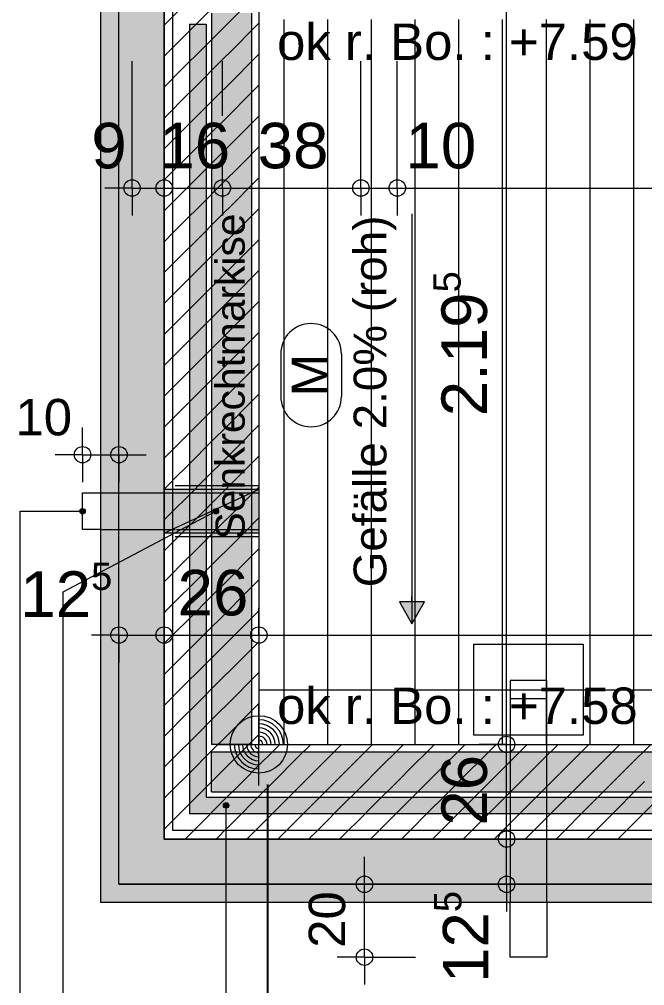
# Model space of a CAD drawing. Header units: metres. Extents: x 0.003 to 0.843, y 0.003 to 0.597.
# Drawn here: x 0.3072 to 0.3415, y 0.1045 to 0.1575 of the extents above; entities that cross this region are included whole.
import ezdxf

# ---------------------------------------------------------------- set-up
doc = ezdxf.new("R2010")
doc.units = ezdxf.units.M
for name, pattern in [('AUSGEZOGEN', [0]), ('LINIE_23', [0.0079, 0.004, -0.0013, 0, -0.0013, 0, -0.0013]), ('PUNKT2', [3.175, 0, -3.175]), ('STRICHLINIE', [19.05, 12.7, -6.35]), ('STRICHPUNKT', [25.4, 12.7, -6.35, 0, -6.35])]:
    doc.linetypes.add(name, pattern=pattern)
for name, color, linetype, lineweight in [('Ausbau Raeume', 7, 'AUSGEZOGEN', 18), ('Aussparungszeichen', 7, 'AUSGEZOGEN', 25), ('Bauachsen grob', 7, 'STRICHPUNKT', 13), ('Beton Ansicht', 7, 'AUSGEZOGEN', 13), ('Beton verdeckt vorne', 7, 'STRICHLINIE', 13), ('Bodenplatte', 7, 'AUSGEZOGEN', 18), ('Decke', 7, 'AUSGEZOGEN', 35), ('Detailmasse', 7, 'AUSGEZOGEN', 13), ('Dichtung', 240, 'AUSGEZOGEN', 13), ('Elektro Text', 251, 'AUSGEZOGEN', 18), ('Entwaesserungsb._ Retentionb', 251, 'AUSGEZOGEN', 25), ('Holz Fassadenverkleidung', 7, 'AUSGEZOGEN', 18), ('Holzgelaender', 7, 'AUSGEZOGEN', 25), ('Konstruktion oben', 7, 'STRICHLINIE', 13), ('Rolladen', 7, 'AUSGEZOGEN', 13), ('Spengler', 7, 'AUSGEZOGEN', 18), ('Text Koten', 7, 'AUSGEZOGEN', 25), ('Text Werkplan Ausfuehrung', 7, 'AUSGEZOGEN', 25), ('Vorhangbrett', 7, 'AUSGEZOGEN', 13), ('Werkplan- Ausfuehrungsmasse', 7, 'AUSGEZOGEN', 13)]:
    doc.layers.add(name, color=color, linetype=linetype, lineweight=lineweight)
doc.styles.add('ARIAL', font='ARIAL.TTF')

msp = doc.modelspace()

# ---------------------------------------------------------------- hatches: boundary and pattern name
at = {"layer": 'Aussparungszeichen', "linetype": 'AUSGEZOGEN', "lineweight": 13}
msp.add_hatch(color=9, dxfattribs=at).paths.add_polyline_path([(0.32036, 0.13174), (0.32036, 0.12934), (0.31516, 0.12934), (0.31516, 0.13174)], flags=16)
at = {"layer": 'Entwaesserungsb._ Retentionb', "linetype": 'AUSGEZOGEN', "lineweight": 13}
msp.add_hatch(color=7, dxfattribs=at).paths.add_polyline_path([(0.328073, 0.125564), (0.328763, 0.124364), (0.329453, 0.125564)])
at = {"layer": 'Holzgelaender', "linetype": 'AUSGEZOGEN', "lineweight": 13}
msp.add_hatch(color=254, dxfattribs=at).paths.add_polyline_path([(0.31656, 0.15728), (0.31656, 0.11394), (0.37496, 0.11394), (0.37496, 0.11484), (0.31746, 0.11484), (0.31746, 0.15728)])
at = {"layer": 'Rolladen', "linetype": 'AUSGEZOGEN', "lineweight": 13, "true_color": 0xf2edfc}
for points in [[(0.31776, 0.15788), (0.31776, 0.11774), (0.31996, 0.11774), (0.31996, 0.15788)], [(0.31776, 0.11514), (0.37556, 0.11514), (0.37556, 0.11734), (0.31776, 0.11734)]]:
    msp.add_hatch(color=7, dxfattribs=at).paths.add_polyline_path(points)
at = {"layer": 'Spengler', "linetype": 'AUSGEZOGEN', "lineweight": 13}
msp.add_hatch(color=254, dxfattribs=at).paths.add_polyline_path([(0.31168, 0.17644), (0.31168, 0.10906), (0.37596, 0.10906), (0.37596, 0.11254), (0.31516, 0.11254), (0.31516, 0.15828), (0.3134, 0.15828), (0.3134, 0.17644)])
at = {"layer": 'Text Werkplan Ausfuehrung', "linetype": 'AUSGEZOGEN', "lineweight": 13}
for color, points in [(240, [(0.310551, 0.130465), (0.310551, 0.130615), (0.31053, 0.13054)]), (240, [(0.310551, 0.130615), (0.310605, 0.130411), (0.310605, 0.130669)]), (240, [(0.310551, 0.130615), (0.310551, 0.130465), (0.310605, 0.130411)]), (240, [(0.310605, 0.130669), (0.31068, 0.13039), (0.31068, 0.13069)]), (240, [(0.310605, 0.130669), (0.310605, 0.130411), (0.31068, 0.13039)]), (240, [(0.31068, 0.13069), (0.31068, 0.13039), (0.310755, 0.130411)]), (240, [(0.31068, 0.13069), (0.310755, 0.130411), (0.310755, 0.130669)]), (240, [(0.310755, 0.130669), (0.310755, 0.130411), (0.310809, 0.130465)]), (240, [(0.310755, 0.130669), (0.310809, 0.130465), (0.310809, 0.130615)]), (240, [(0.310809, 0.130615), (0.310809, 0.130465), (0.31083, 0.13054)]), (8, [(0.317851, 0.130546), (0.317994, 0.130391), (0.317873, 0.130619)]), (8, [(0.317921, 0.130413), (0.317851, 0.130546), (0.317867, 0.13047)]), (8, [(0.317851, 0.130546), (0.317921, 0.130413), (0.317994, 0.130391)]), (8, [(0.317873, 0.130619), (0.31807, 0.130407), (0.31793, 0.130673)]), (8, [(0.317873, 0.130619), (0.317994, 0.130391), (0.31807, 0.130407)]), (8, [(0.31793, 0.130673), (0.318127, 0.130461), (0.318006, 0.130689)]), (8, [(0.31793, 0.130673), (0.31807, 0.130407), (0.318127, 0.130461)]), (8, [(0.318006, 0.130689), (0.318127, 0.130461), (0.318149, 0.130534)]), (8, [(0.318006, 0.130689), (0.318149, 0.130534), (0.318079, 0.130667)]), (8, [(0.318079, 0.130667), (0.318149, 0.130534), (0.318133, 0.13061)]), (7, [(0.31841, 0.11439), (0.31871, 0.11439), (0.318689, 0.114465)]), (7, [(0.31841, 0.11439), (0.318689, 0.114465), (0.318431, 0.114465)]), (7, [(0.318431, 0.114315), (0.31871, 0.11439), (0.31841, 0.11439)]), (7, [(0.318431, 0.114465), (0.318689, 0.114465), (0.318635, 0.114519)]), (7, [(0.318431, 0.114465), (0.318635, 0.114519), (0.318485, 0.114519)]), (7, [(0.318431, 0.114315), (0.318689, 0.114315), (0.31871, 0.11439)]), (7, [(0.318485, 0.114261), (0.318689, 0.114315), (0.318431, 0.114315)]), (7, [(0.318485, 0.114519), (0.318635, 0.114519), (0.31856, 0.11454)]), (7, [(0.318485, 0.114261), (0.318635, 0.114261), (0.318689, 0.114315)]), (7, [(0.318635, 0.114261), (0.318485, 0.114261), (0.31856, 0.11424)])]:
    msp.add_hatch(color=color, dxfattribs=at).paths.add_polyline_path(points)

# ---------------------------------------------------------------- linework, layer by layer
at = {"layer": 'Ausbau Raeume', "color": 254, "linetype": 'AUSGEZOGEN', "lineweight": 18}
for p, q in [((0.321742, 0.150346), (0.321742, 0.157532)), ((0.324142, 0.150346), (0.324142, 0.157532)), ((0.326542, 0.150346), (0.326542, 0.157532)), ((0.328942, 0.150346), (0.328942, 0.157532)), ((0.331342, 0.150346), (0.331342, 0.157532)), ((0.333742, 0.150346), (0.333742, 0.157532)), ((0.336142, 0.150346), (0.336142, 0.157532)), ((0.338542, 0.150346), (0.338542, 0.157532)), ((0.340942, 0.150346), (0.340942, 0.157532)), ((0.321742, 0.143146), (0.321742, 0.150332)), ((0.324142, 0.143146), (0.324142, 0.150332)), ((0.326542, 0.143146), (0.326542, 0.150332)), ((0.328942, 0.143146), (0.328942, 0.150332)), ((0.331342, 0.143146), (0.331342, 0.150332)), ((0.333742, 0.143146), (0.333742, 0.150332)), ((0.336142, 0.143146), (0.336142, 0.150332)), ((0.338542, 0.143146), (0.338542, 0.150332)), ((0.340942, 0.143146), (0.340942, 0.150332)), ((0.321742, 0.135946), (0.321742, 0.143132)), ((0.324142, 0.135946), (0.324142, 0.143132)), ((0.326542, 0.135946), (0.326542, 0.143132)), ((0.328942, 0.135946), (0.328942, 0.143132)), ((0.331342, 0.135946), (0.331342, 0.143132)), ((0.333742, 0.135946), (0.333742, 0.143132)), ((0.336142, 0.135946), (0.336142, 0.143132)), ((0.338542, 0.135946), (0.338542, 0.143132)), ((0.340942, 0.135946), (0.340942, 0.143132)), ((0.321742, 0.128746), (0.321742, 0.135932)), ((0.324142, 0.128746), (0.324142, 0.135932)), ((0.326542, 0.128746), (0.326542, 0.135932)), ((0.328942, 0.128746), (0.328942, 0.135932)), ((0.331342, 0.128746), (0.331342, 0.135932)), ((0.333742, 0.128746), (0.333742, 0.135932)), ((0.336142, 0.128746), (0.336142, 0.135932)), ((0.338542, 0.128746), (0.338542, 0.135932)), ((0.340942, 0.128746), (0.340942, 0.135932)), ((0.321742, 0.121546), (0.321742, 0.128732)), ((0.324142, 0.121546), (0.324142, 0.128732)), ((0.326542, 0.121546), (0.326542, 0.128732)), ((0.328942, 0.121546), (0.328942, 0.128732)), ((0.331342, 0.121546), (0.331342, 0.128732)), ((0.333742, 0.121546), (0.333742, 0.128732)), ((0.336142, 0.121546), (0.336142, 0.128732)), ((0.338542, 0.121546), (0.338542, 0.128732)), ((0.340942, 0.121546), (0.340942, 0.128732)), ((0.321742, 0.11774), (0.321742, 0.121532)), ((0.324142, 0.11774), (0.324142, 0.121532)), ((0.326542, 0.11774), (0.326542, 0.121532)), ((0.328942, 0.11774), (0.328942, 0.121532)), ((0.331342, 0.11774), (0.331342, 0.121532)), ((0.333742, 0.11774), (0.333742, 0.121532)), ((0.336142, 0.11774), (0.336142, 0.121532)), ((0.338542, 0.11774), (0.338542, 0.121532)), ((0.340942, 0.11774), (0.340942, 0.121532))]:
    msp.add_line(p, q, dxfattribs=at)
at = {"layer": 'Aussparungszeichen', "color": 8, "linetype": 'STRICHLINIE', "lineweight": 13}
for p, q in [((0.32036, 0.13174), (0.31516, 0.13174)), ((0.32036, 0.13174), (0.31516, 0.12934)), ((0.32036, 0.12934), (0.31516, 0.12934))]:
    msp.add_line(p, q, dxfattribs=at)
at = {"layer": 'Bauachsen grob', "color": 32, "linetype": 'LINIE_23', "lineweight": 25, "true_color": 0xc36e14}
msp.add_line((0.32086, 0.01554), (0.32086, 0.58264), dxfattribs=at)
at = {"layer": 'Beton Ansicht', "color": 7, "linetype": 'AUSGEZOGEN', "lineweight": 13}
for p, q in [((0.32036, 0.15828), (0.32036, 0.11774)), ((0.32036, 0.11774), (0.37696, 0.11774))]:
    msp.add_line(p, q, dxfattribs=at)
at = {"layer": 'Beton verdeckt vorne', "color": 7, "linetype": 'STRICHLINIE', "lineweight": 13}
for p, q in [((0.31516, 0.11254), (0.31516, 0.15828)), ((0.37596, 0.11254), (0.31516, 0.11254))]:
    msp.add_line(p, q, dxfattribs=at)
at = {"layer": 'Bodenplatte', "color": 92, "linetype": 'STRICHLINIE', "lineweight": 18}
for p, q in [((0.31516, 0.16164), (0.31516, 0.11254)), ((0.31516, 0.11254), (0.63356, 0.11254))]:
    msp.add_line(p, q, dxfattribs=at)
at = {"layer": 'Decke', "color": 92, "linetype": 'STRICHPUNKT', "lineweight": 18}
for p, q in [((0.31516, 0.16164), (0.31516, 0.11254)), ((0.31516, 0.11254), (0.63356, 0.11254))]:
    msp.add_line(p, q, dxfattribs=at)
at = {"layer": 'Detailmasse', "color": 240, "linetype": 'AUSGEZOGEN', "lineweight": 13}
for p, q in [((0.31068, 0.13364), (0.31068, 0.13514)), ((0.31268, 0.13364), (0.31268, 0.13514)), ((0.31068, 0.13364), (0.30918, 0.13364)), ((0.31068, 0.13364), (0.31068, 0.13214)), ((0.31068, 0.13364), (0.31068, 0.13364)), ((0.31068, 0.13364), (0.31268, 0.13364)), ((0.31268, 0.13364), (0.31268, 0.13214)), ((0.31268, 0.13364), (0.31268, 0.13364)), ((0.31268, 0.13364), (0.31418, 0.13364)), ((0.32616, 0.11006), (0.32616, 0.11156)), ((0.32616, 0.11006), (0.32466, 0.11006)), ((0.32616, 0.11006), (0.32576, 0.11006)), ((0.32616, 0.11006), (0.32766, 0.11006)), ((0.32616, 0.10606), (0.32616, 0.11006)), ((0.32616, 0.10606), (0.32466, 0.10606)), ((0.32616, 0.10606), (0.32766, 0.10606)), ((0.32616, 0.10606), (0.32896, 0.10606)), ((0.32616, 0.10606), (0.32616, 0.10456))]:
    msp.add_line(p, q, dxfattribs=at)
for centre in [(0.31068, 0.13364), (0.31268, 0.13364), (0.32616, 0.11006), (0.32616, 0.10606)]:
    msp.add_circle(centre, 0.00045, dxfattribs=at)
at = {"layer": 'Dichtung', "color": 21, "linetype": 'AUSGEZOGEN', "lineweight": 13, "true_color": 0xffa8a8}
for p, q in [((0.316935, 0.157289), (0.319052, 0.159406)), ((0.31516, 0.157211), (0.316082, 0.158133)), ((0.317783, 0.15644), (0.319901, 0.158557)), ((0.31516, 0.155514), (0.316931, 0.157284)), ((0.318632, 0.155591), (0.32036, 0.157319)), ((0.315662, 0.154319), (0.317779, 0.156436)), ((0.316511, 0.15347), (0.318628, 0.155587)), ((0.319481, 0.154743), (0.32036, 0.155622)), ((0.317359, 0.152622), (0.319476, 0.154739)), ((0.31516, 0.153817), (0.315658, 0.154314)), ((0.318208, 0.151773), (0.320325, 0.15389)), ((0.320329, 0.153894), (0.32036, 0.153925)), ((0.31516, 0.152119), (0.316506, 0.153466)), ((0.315238, 0.1505), (0.317355, 0.152617)), ((0.316086, 0.149652), (0.318204, 0.151769)), ((0.319056, 0.150925), (0.32036, 0.152228)), ((0.316935, 0.148803), (0.319052, 0.15092)), ((0.31516, 0.150422), (0.315234, 0.150496)), ((0.319905, 0.150076), (0.32036, 0.150531)), ((0.31516, 0.148725), (0.316082, 0.149648)), ((0.317783, 0.147955), (0.319901, 0.150072)), ((0.31516, 0.147028), (0.316931, 0.148799)), ((0.318632, 0.147106), (0.32036, 0.148834)), ((0.315662, 0.145833), (0.317779, 0.14795)), ((0.316511, 0.144985), (0.318628, 0.147102)), ((0.319481, 0.146258), (0.32036, 0.147137)), ((0.317359, 0.144136), (0.319476, 0.146253)), ((0.31516, 0.145331), (0.315658, 0.145829)), ((0.318208, 0.143288), (0.320325, 0.145405)), ((0.320329, 0.145409), (0.32036, 0.14544)), ((0.31516, 0.143634), (0.316506, 0.144981)), ((0.315238, 0.142015), (0.317355, 0.144132)), ((0.316086, 0.141166), (0.318204, 0.143284)), ((0.319056, 0.142439), (0.32036, 0.143743)), ((0.316935, 0.140318), (0.319052, 0.142435)), ((0.31516, 0.141937), (0.315234, 0.142011)), ((0.319905, 0.141591), (0.32036, 0.142046)), ((0.31516, 0.14024), (0.316082, 0.141162)), ((0.317783, 0.139469), (0.319901, 0.141587)), ((0.31516, 0.138543), (0.316931, 0.140314)), ((0.318632, 0.138621), (0.32036, 0.140349)), ((0.315662, 0.137348), (0.317779, 0.139465)), ((0.316511, 0.1365), (0.318628, 0.138617)), ((0.319481, 0.137772), (0.32036, 0.138652)), ((0.317359, 0.135651), (0.319476, 0.137768)), ((0.31516, 0.136846), (0.315658, 0.137344)), ((0.318208, 0.134803), (0.320325, 0.13692)), ((0.320329, 0.136924), (0.32036, 0.136955)), ((0.31516, 0.135149), (0.316506, 0.136495)), ((0.315238, 0.13353), (0.317355, 0.135647)), ((0.316086, 0.132681), (0.318204, 0.134798)), ((0.319056, 0.133954), (0.32036, 0.135258)), ((0.316935, 0.131833), (0.319052, 0.13395)), ((0.31516, 0.133452), (0.315234, 0.133525)), ((0.319905, 0.133105), (0.32036, 0.133561)), ((0.31516, 0.131755), (0.316082, 0.132677)), ((0.317783, 0.130984), (0.319901, 0.133101)), ((0.31516, 0.130058), (0.316931, 0.131828)), ((0.318632, 0.130136), (0.32036, 0.131864)), ((0.315662, 0.128863), (0.317779, 0.13098)), ((0.316511, 0.128014), (0.318628, 0.130131)), ((0.319481, 0.129287), (0.32036, 0.130167)), ((0.317359, 0.127166), (0.319476, 0.129283)), ((0.31516, 0.128361), (0.315658, 0.128859)), ((0.318208, 0.126317), (0.320325, 0.128434)), ((0.320329, 0.128439), (0.32036, 0.128469)), ((0.31516, 0.126664), (0.316506, 0.12801)), ((0.315238, 0.125044), (0.317355, 0.127162)), ((0.319056, 0.125469), (0.32036, 0.126772)), ((0.316086, 0.124196), (0.318204, 0.126313)), ((0.316935, 0.123347), (0.319052, 0.125464)), ((0.31516, 0.124967), (0.315234, 0.12504)), ((0.319905, 0.12462), (0.32036, 0.125075)), ((0.31516, 0.123269), (0.316082, 0.124192)), ((0.317783, 0.122499), (0.319901, 0.124616)), ((0.31516, 0.121572), (0.316931, 0.123343)), ((0.318632, 0.12165), (0.32036, 0.123378)), ((0.315662, 0.120378), (0.317779, 0.122495)), ((0.316511, 0.119529), (0.318628, 0.121646)), ((0.319481, 0.120802), (0.32036, 0.121681)), ((0.317359, 0.11868), (0.319476, 0.120798)), ((0.31516, 0.119875), (0.315658, 0.120373)), ((0.318208, 0.117832), (0.320325, 0.119949)), ((0.320329, 0.119953), (0.32036, 0.119984)), ((0.31516, 0.118178), (0.316506, 0.119525)), ((0.315238, 0.116559), (0.317355, 0.118676)), ((0.319056, 0.116983), (0.32036, 0.118287)), ((0.316086, 0.115711), (0.318204, 0.117828)), ((0.319905, 0.116135), (0.32151, 0.11774)), ((0.320753, 0.115286), (0.32287, 0.117403)), ((0.322875, 0.117408), (0.323207, 0.11774)), ((0.323723, 0.116559), (0.324904, 0.11774)), ((0.324572, 0.115711), (0.326601, 0.11774)), ((0.327542, 0.116983), (0.328298, 0.11774)), ((0.32839, 0.116135), (0.329995, 0.11774)), ((0.329239, 0.115286), (0.331356, 0.117403)), ((0.33136, 0.117408), (0.331692, 0.11774)), ((0.332208, 0.116559), (0.333389, 0.11774)), ((0.333057, 0.115711), (0.335086, 0.11774)), ((0.336027, 0.116983), (0.336783, 0.11774)), ((0.336875, 0.116135), (0.33848, 0.11774)), ((0.337724, 0.115286), (0.339841, 0.117403)), ((0.339845, 0.117408), (0.340178, 0.11774)), ((0.340694, 0.116559), (0.341875, 0.11774)), ((0.316935, 0.114862), (0.319052, 0.116979)), ((0.32542, 0.114862), (0.327537, 0.116979)), ((0.333906, 0.114862), (0.336023, 0.116979)), ((0.31516, 0.116481), (0.315234, 0.116555)), ((0.321602, 0.114438), (0.323719, 0.116555)), ((0.330087, 0.114438), (0.332204, 0.116555)), ((0.338572, 0.114438), (0.340689, 0.116555)), ((0.31516, 0.114784), (0.316082, 0.115706)), ((0.317783, 0.114014), (0.319901, 0.116131)), ((0.32245, 0.113589), (0.324567, 0.115706)), ((0.326269, 0.114014), (0.328386, 0.116131)), ((0.330936, 0.113589), (0.333053, 0.115706)), ((0.334754, 0.114014), (0.336871, 0.116131)), ((0.339421, 0.113589), (0.341538, 0.115706)), ((0.318632, 0.113165), (0.320749, 0.115282)), ((0.327117, 0.113165), (0.329234, 0.115282)), ((0.335603, 0.113165), (0.33772, 0.115282)), ((0.31516, 0.113087), (0.316931, 0.114858)), ((0.323299, 0.112741), (0.325416, 0.114858)), ((0.331784, 0.112741), (0.333901, 0.114858)), ((0.340269, 0.112741), (0.342387, 0.114858)), ((0.319704, 0.11254), (0.321598, 0.114434)), ((0.328189, 0.11254), (0.330083, 0.114434)), ((0.336675, 0.11254), (0.338568, 0.114434)), ((0.31631, 0.11254), (0.317779, 0.114009)), ((0.321401, 0.11254), (0.322446, 0.113585)), ((0.324795, 0.11254), (0.326265, 0.114009)), ((0.329886, 0.11254), (0.330931, 0.113585)), ((0.33328, 0.11254), (0.33475, 0.114009)), ((0.338372, 0.11254), (0.339417, 0.113585)), ((0.318007, 0.11254), (0.318628, 0.113161)), ((0.326492, 0.11254), (0.327113, 0.113161)), ((0.334978, 0.11254), (0.335598, 0.113161)), ((0.323098, 0.11254), (0.323295, 0.112737)), ((0.331583, 0.11254), (0.33178, 0.112737)), ((0.340069, 0.11254), (0.340265, 0.112737))]:
    msp.add_line(p, q, dxfattribs=at)
at = {"layer": 'Elektro Text', "color": 40, "linetype": 'AUSGEZOGEN', "lineweight": 18}
for p, q in [((0.32156, 0.139171), (0.32156, 0.136843)), ((0.324893, 0.139171), (0.324893, 0.136843))]:
    msp.add_line(p, q, dxfattribs=at)
for centre, start, end in [((0.323227, 0.139171), 0, 180), ((0.323227, 0.136843), 180, 0)]:
    msp.add_arc(centre, 0.001667, start, end, dxfattribs=at)
at = {"layer": 'Entwaesserungsb._ Retentionb', "color": 7, "linetype": 'AUSGEZOGEN', "lineweight": 13}
for p, q in [((0.328763, 0.146854), (0.328763, 0.124364)), ((0.328763, 0.125564), (0.328763, 0.125864)), ((0.329453, 0.125564), (0.328073, 0.125564)), ((0.328073, 0.125564), (0.328763, 0.124364)), ((0.328763, 0.124364), (0.329453, 0.125564)), ((0.328763, 0.124364), (0.328763, 0.124364)), ((0.328763, 0.124364), (0.328763, 0.124364)), ((0.328763, 0.124364), (0.328763, 0.124364))]:
    msp.add_line(p, q, dxfattribs=at)
at = {"layer": 'Entwaesserungsb._ Retentionb', "color": 7, "linetype": 'PUNKT2', "lineweight": 13}
msp.add_line((0.32036, 0.12074), (0.47236, 0.12074), dxfattribs=at)
at = {"layer": 'Holz Fassadenverkleidung', "color": 7, "linetype": 'PUNKT2', "lineweight": 13}
for p, q in [((0.31268, 0.48932), (0.31268, 0.11006)), ((0.31268, 0.11006), (0.63604, 0.11006))]:
    msp.add_line(p, q, dxfattribs=at)
at = {"layer": 'Holzgelaender', "color": 7, "linetype": 'AUSGEZOGEN', "lineweight": 13}
for p, q in [((0.31656, 0.15728), (0.31746, 0.15728)), ((0.31656, 0.15728), (0.31656, 0.11394)), ((0.31746, 0.15728), (0.31746, 0.11484)), ((0.31746, 0.11484), (0.37496, 0.11484)), ((0.31656, 0.11394), (0.37496, 0.11394))]:
    msp.add_line(p, q, dxfattribs=at)
at = {"layer": 'Konstruktion oben', "color": 7, "linetype": 'STRICHPUNKT', "lineweight": 18}
for p, q in [((0.31268, 0.11006), (0.31268, 0.48932)), ((0.31564, 0.11302), (0.31564, 0.15828)), ((0.37596, 0.11302), (0.31564, 0.11302)), ((0.63604, 0.11006), (0.31268, 0.11006))]:
    msp.add_line(p, q, dxfattribs=at)
at = {"layer": 'Rolladen', "color": 202, "linetype": 'STRICHPUNKT', "lineweight": 13}
for p, q in [((0.31776, 0.15788), (0.31776, 0.11774)), ((0.31996, 0.15788), (0.31996, 0.11774)), ((0.31996, 0.11774), (0.31776, 0.11774)), ((0.31776, 0.11514), (0.31776, 0.11734)), ((0.31776, 0.11734), (0.37556, 0.11734)), ((0.31776, 0.11514), (0.37556, 0.11514))]:
    msp.add_line(p, q, dxfattribs=at)
at = {"layer": 'Spengler', "color": 7, "linetype": 'AUSGEZOGEN', "lineweight": 13}
for p, q in [((0.31168, 0.10906), (0.31168, 0.17644)), ((0.31516, 0.15828), (0.31516, 0.11254)), ((0.31516, 0.11254), (0.37596, 0.11254)), ((0.63704, 0.10906), (0.31168, 0.10906))]:
    msp.add_line(p, q, dxfattribs=at)
at = {"layer": 'Spengler', "color": 240, "linetype": 'AUSGEZOGEN', "lineweight": 18}
for p, q in [((0.32036, 0.13194), (0.31576, 0.13194)), ((0.31068, 0.12954), (0.31068, 0.13154)), ((0.31068, 0.13154), (0.31168, 0.13154)), ((0.31576, 0.13154), (0.32036, 0.13154)), ((0.31168, 0.12954), (0.31068, 0.12954)), ((0.315829, 0.12954), (0.32036, 0.12954)), ((0.32036, 0.12954), (0.32036, 0.12914)), ((0.32036, 0.12914), (0.31576, 0.12914))]:
    msp.add_line(p, q, dxfattribs=at)
at = {"layer": 'Spengler', "color": 240, "linetype": 'STRICHLINIE', "lineweight": 13}
for p, q in [((0.31168, 0.13154), (0.31576, 0.13154)), ((0.31168, 0.12954), (0.31576, 0.12954))]:
    msp.add_line(p, q, dxfattribs=at)
at = {"layer": 'Spengler', "color": 240, "linetype": 'PUNKT2', "lineweight": 13}
for p, q in [((0.33216, 0.12324), (0.33816, 0.12324)), ((0.33216, 0.11824), (0.33216, 0.12324)), ((0.33816, 0.12324), (0.33816, 0.11824)), ((0.33816, 0.11824), (0.33216, 0.11824))]:
    msp.add_line(p, q, dxfattribs=at)
at = {"layer": 'Spengler', "color": 240, "linetype": 'STRICHLINIE', "lineweight": 18}
for p, q in [((0.33616, 0.12124), (0.33416, 0.12124)), ((0.33416, 0.12124), (0.33416, 0.10906)), ((0.33616, 0.10906), (0.33616, 0.12124)), ((0.33616, 0.12024), (0.33416, 0.12024))]:
    msp.add_line(p, q, dxfattribs=at)
at = {"layer": 'Spengler', "color": 240, "linetype": 'AUSGEZOGEN', "lineweight": 13}
for p, q in [((0.33416, 0.10606), (0.33416, 0.10906)), ((0.33616, 0.10906), (0.33616, 0.10606)), ((0.33616, 0.10606), (0.33416, 0.10606))]:
    msp.add_line(p, q, dxfattribs=at)
at = {"layer": 'Text Koten', "color": 240, "linetype": 'AUSGEZOGEN', "lineweight": 13}
for p, q in [((0.32036, 0.11549), (0.32036, 0.11999)), ((0.32036, 0.116165), (0.32036, 0.119315)), ((0.31811, 0.11774), (0.32261, 0.11774)), ((0.318787, 0.11774), (0.321935, 0.11774))]:
    msp.add_line(p, q, dxfattribs=at)
msp.add_circle((0.32036, 0.11774), 0.001575, dxfattribs=at)
for radius, start, end in [(0.00135, 0, 90), (0.001125, 0, 90), (0.0009, 0, 90), (0.000675, 0, 90), (0.00045, 0, 90), (0.000225, 0, 90), (0.00135, 180, 270), (0.001125, 180, 270), (0.0009, 180, 270), (0.000675, 180, 270), (0.00045, 180, 270), (0.000225, 180, 270)]:
    msp.add_arc((0.32036, 0.11774), radius, start, end, dxfattribs=at)
at = {"layer": 'Text Werkplan Ausfuehrung', "color": 240, "linetype": 'AUSGEZOGEN', "lineweight": 13}
for p, q in [((0.307264, 0.103213), (0.307264, 0.13054)), ((0.307264, 0.13054), (0.31068, 0.13054)), ((0.31053, 0.13054), (0.31053, 0.13054)), ((0.31068, 0.13069), (0.31068, 0.13069)), ((0.31083, 0.13054), (0.31083, 0.13054)), ((0.31068, 0.13039), (0.31068, 0.13039))]:
    msp.add_line(p, q, dxfattribs=at)
at = {"layer": 'Text Werkplan Ausfuehrung', "color": 8, "linetype": 'AUSGEZOGEN', "lineweight": 13}
for p, q in [((0.309615, 0.126111), (0.318, 0.13054)), ((0.31793, 0.130673), (0.31793, 0.130673)), ((0.318133, 0.13061), (0.318133, 0.13061)), ((0.317867, 0.13047), (0.317867, 0.13047)), ((0.31807, 0.130407), (0.31807, 0.130407)), ((0.309615, 0.096333), (0.309615, 0.126111))]:
    msp.add_line(p, q, dxfattribs=at)
at = {"layer": 'Text Werkplan Ausfuehrung', "color": 7, "linetype": 'AUSGEZOGEN', "lineweight": 13}
for p, q in [((0.31841, 0.11439), (0.31841, 0.11439)), ((0.31856, 0.11454), (0.31856, 0.11454)), ((0.31856, 0.101333), (0.31856, 0.11439)), ((0.31856, 0.11424), (0.31856, 0.11424)), ((0.31871, 0.11439), (0.31871, 0.11439))]:
    msp.add_line(p, q, dxfattribs=at)
at = {"layer": 'Text Werkplan Ausfuehrung', "color": 240, "linetype": 'AUSGEZOGEN', "lineweight": 13}
msp.add_circle((0.31068, 0.13054), 0.00015, dxfattribs=at)
at = {"layer": 'Text Werkplan Ausfuehrung', "color": 8, "linetype": 'AUSGEZOGEN', "lineweight": 13}
msp.add_circle((0.318, 0.13054), 0.00015, dxfattribs=at)
at = {"layer": 'Text Werkplan Ausfuehrung', "color": 7, "linetype": 'AUSGEZOGEN', "lineweight": 13}
msp.add_circle((0.31856, 0.11439), 0.00015, dxfattribs=at)
at = {"layer": 'Werkplan- Ausfuehrungsmasse', "color": 7, "linetype": 'AUSGEZOGEN', "lineweight": 13}
for p, q in [((0.31516, 0.15225), (0.31516, 0.15524)), ((0.31836, 0.15225), (0.31836, 0.15524)), ((0.3134, 0.14828), (0.3134, 0.14978)), ((0.31516, 0.14828), (0.31516, 0.14978)), ((0.31836, 0.14828), (0.31836, 0.14978)), ((0.32596, 0.14828), (0.32596, 0.14978)), ((0.32796, 0.14828), (0.32796, 0.14978)), ((0.3134, 0.14828), (0.3119, 0.14828)), ((0.3134, 0.14828), (0.3134, 0.14678)), ((0.3134, 0.14828), (0.31516, 0.14828)), ((0.31516, 0.14828), (0.31516, 0.14678)), ((0.31836, 0.14828), (0.31836, 0.14678)), ((0.31836, 0.14828), (0.32596, 0.14828)), ((0.32596, 0.14828), (0.32596, 0.14678)), ((0.32596, 0.14828), (0.32796, 0.14828)), ((0.32796, 0.14828), (0.32796, 0.14678)), ((0.31268, 0.12374), (0.31268, 0.12524)), ((0.31516, 0.12374), (0.31516, 0.12524)), ((0.32036, 0.12374), (0.32036, 0.12524)), ((0.31268, 0.12374), (0.31118, 0.12374)), ((0.31268, 0.12374), (0.31268, 0.12224)), ((0.31268, 0.12374), (0.31268, 0.12374)), ((0.31268, 0.12374), (0.31516, 0.12374)), ((0.31516, 0.12374), (0.31516, 0.12224)), ((0.31516, 0.12374), (0.31516, 0.12374)), ((0.32036, 0.12374), (0.32036, 0.12224)), ((0.32036, 0.12374), (0.32036, 0.12374)), ((0.33396, 0.11774), (0.33246, 0.11774)), ((0.33396, 0.11774), (0.33546, 0.11774)), ((0.33396, 0.11774), (0.33396, 0.11774)), ((0.33396, 0.11254), (0.33396, 0.11774)), ((0.33396, 0.11254), (0.33246, 0.11254)), ((0.33396, 0.11254), (0.33546, 0.11254)), ((0.33396, 0.11254), (0.33396, 0.11254)), ((0.33396, 0.11006), (0.33396, 0.11254)), ((0.33396, 0.11006), (0.33246, 0.11006)), ((0.33396, 0.11006), (0.33546, 0.11006)), ((0.33396, 0.11006), (0.33396, 0.11006)), ((0.33396, 0.11006), (0.33396, 0.10856))]:
    msp.add_line(p, q, dxfattribs=at)
for points in [[(0.33396, 0.11774), (0.33396, 0.120172), (0.33396, 0.120172), (0.33396, 0.13269), (0.33396, 0.13269), (0.33396, 0.142416), (0.33396, 0.142416), (0.33396, 0.157325), (0.33396, 0.157325), (0.33396, 0.16164)], [(0.3134, 0.14828), (0.3134, 0.14859), (0.3134, 0.14859), (0.3134, 0.148792), (0.3134, 0.148792), (0.3134, 0.14885), (0.3134, 0.14885), (0.3134, 0.148863), (0.3134, 0.148863), (0.3134, 0.148905), (0.3134, 0.148905), (0.3134, 0.148905), (0.3134, 0.148905), (0.3134, 0.148905), (0.3134, 0.148905), (0.3134, 0.148905), (0.3134, 0.148905), (0.3134, 0.148905), (0.3134, 0.148905), (0.3134, 0.148905), (0.3134, 0.148905), (0.3134, 0.148905), (0.3134, 0.148905), (0.3134, 0.148905), (0.3134, 0.148905), (0.3134, 0.148905), (0.3134, 0.148905), (0.3134, 0.148905), (0.3134, 0.148905), (0.3134, 0.148905), (0.3134, 0.148905), (0.3134, 0.148905), (0.3134, 0.148905), (0.3134, 0.148905), (0.3134, 0.148905), (0.3134, 0.148905), (0.3134, 0.148905), (0.3134, 0.148907), (0.3134, 0.148907), (0.3134, 0.148907), (0.3134, 0.148907), (0.3134, 0.148907), (0.3134, 0.148907), (0.3134, 0.148907), (0.3134, 0.148907), (0.3134, 0.148908), (0.3134, 0.148908), (0.3134, 0.148908), (0.3134, 0.148908), (0.3134, 0.148909), (0.3134, 0.148909), (0.3134, 0.14891), (0.3134, 0.14891), (0.3134, 0.15524)], [(0.32596, 0.14828), (0.32596, 0.148587), (0.32596, 0.148587), (0.32596, 0.148663), (0.32596, 0.148663), (0.32596, 0.148905), (0.32596, 0.148905), (0.32596, 0.148905), (0.32596, 0.148905), (0.32596, 0.148905), (0.32596, 0.148905), (0.32596, 0.148905), (0.32596, 0.148905), (0.32596, 0.148905), (0.32596, 0.148905), (0.32596, 0.148905), (0.32596, 0.148905), (0.32596, 0.148905), (0.32596, 0.148905), (0.32596, 0.148905), (0.32596, 0.148905), (0.32596, 0.148905), (0.32596, 0.148905), (0.32596, 0.148905), (0.32596, 0.148905), (0.32596, 0.148905), (0.32596, 0.148905), (0.32596, 0.148905), (0.32596, 0.148905), (0.32596, 0.148914), (0.32596, 0.148914), (0.32596, 0.148916), (0.32596, 0.148916), (0.32596, 0.148918), (0.32596, 0.148918), (0.32596, 0.148918), (0.32596, 0.148918), (0.32596, 0.14892), (0.32596, 0.14892), (0.32596, 0.148922), (0.32596, 0.148922), (0.32596, 0.148927), (0.32596, 0.148927), (0.32596, 0.148934), (0.32596, 0.148934), (0.32596, 0.15524)], [(0.32796, 0.14828), (0.32796, 0.148545), (0.32796, 0.148545), (0.32796, 0.148631), (0.32796, 0.148631), (0.32796, 0.148905), (0.32796, 0.148905), (0.32796, 0.148905), (0.32796, 0.148905), (0.32796, 0.148905), (0.32796, 0.148905), (0.32796, 0.148905), (0.32796, 0.148905), (0.32796, 0.148905), (0.32796, 0.148905), (0.32796, 0.148905), (0.32796, 0.148905), (0.32796, 0.148905), (0.32796, 0.148905), (0.32796, 0.148905), (0.32796, 0.148905), (0.32796, 0.148905), (0.32796, 0.148905), (0.32796, 0.148905), (0.32796, 0.148905), (0.32796, 0.148905), (0.32796, 0.148905), (0.32796, 0.148905), (0.32796, 0.148905), (0.32796, 0.148916), (0.32796, 0.148916), (0.32796, 0.148917), (0.32796, 0.148917), (0.32796, 0.148919), (0.32796, 0.148919), (0.32796, 0.14892), (0.32796, 0.14892), (0.32796, 0.148923), (0.32796, 0.148923), (0.32796, 0.148924), (0.32796, 0.148924), (0.32796, 0.14893), (0.32796, 0.14893), (0.32796, 0.148938), (0.32796, 0.148938), (0.32796, 0.15524)], [(0.31516, 0.14828), (0.31516, 0.148379), (0.31516, 0.148379), (0.31516, 0.148716), (0.31516, 0.148716), (0.31516, 0.148813), (0.31516, 0.148813), (0.31516, 0.148835), (0.31516, 0.148835), (0.31516, 0.148905), (0.31516, 0.148905), (0.31516, 0.148905), (0.31516, 0.148905), (0.31516, 0.148905), (0.31516, 0.148905), (0.31516, 0.148905), (0.31516, 0.148905), (0.31516, 0.148905), (0.31516, 0.148905), (0.31516, 0.148905), (0.31516, 0.148905), (0.31516, 0.148905), (0.31516, 0.148905), (0.31516, 0.148905), (0.31516, 0.148905), (0.31516, 0.148905), (0.31516, 0.148905), (0.31516, 0.148905), (0.31516, 0.148905), (0.31516, 0.148905), (0.31516, 0.148905), (0.31516, 0.148905), (0.31516, 0.148905), (0.31516, 0.148905), (0.31516, 0.148905)], [(0.31836, 0.14828), (0.31836, 0.148578), (0.31836, 0.148578), (0.31836, 0.148746), (0.31836, 0.148746), (0.31836, 0.148784), (0.31836, 0.148784), (0.31836, 0.148905), (0.31836, 0.148905), (0.31836, 0.148905), (0.31836, 0.148905), (0.31836, 0.148905), (0.31836, 0.148905), (0.31836, 0.148905), (0.31836, 0.148905), (0.31836, 0.148905), (0.31836, 0.148905), (0.31836, 0.148905), (0.31836, 0.148905), (0.31836, 0.148905), (0.31836, 0.148905), (0.31836, 0.148905), (0.31836, 0.148905), (0.31836, 0.148905), (0.31836, 0.148905), (0.31836, 0.148905), (0.31836, 0.148905), (0.31836, 0.148905), (0.31836, 0.148905), (0.31836, 0.148905), (0.31836, 0.148905), (0.31836, 0.148905), (0.31836, 0.148905)], [(0.31516, 0.14828), (0.317182, 0.14828), (0.317182, 0.14828), (0.31836, 0.14828)], [(0.32796, 0.14828), (0.330171, 0.14828), (0.330171, 0.14828), (0.351686, 0.14828), (0.351686, 0.14828), (0.364674, 0.14828), (0.364674, 0.14828), (0.37596, 0.14828)], [(0.31516, 0.12374), (0.315561, 0.12374), (0.315561, 0.12374), (0.32036, 0.12374)], [(0.32036, 0.12374), (0.35838, 0.12374), (0.35838, 0.12374), (0.370456, 0.12374), (0.370456, 0.12374), (0.37696, 0.12374)]]:
    msp.add_lwpolyline(points, dxfattribs=at)
for centre in [(0.3134, 0.14828), (0.31516, 0.14828), (0.31836, 0.14828), (0.32596, 0.14828), (0.32796, 0.14828), (0.31268, 0.12374), (0.31516, 0.12374), (0.32036, 0.12374), (0.33396, 0.11774), (0.33396, 0.11254), (0.33396, 0.11006)]:
    msp.add_circle(centre, 0.00045, dxfattribs=at)

# ---------------------------------------------------------------- texts
at = {"layer": 'Detailmasse', "color": 240, "linetype": 'AUSGEZOGEN', "lineweight": 13, "insert": (0.306997, 0.134674), "char_height": 0.002, "width": 0.001, "attachment_point": 7, "style": 'ARIAL'}
msp.add_mtext('10', dxfattribs=at)
at = {"layer": 'Detailmasse', "color": 240, "linetype": 'AUSGEZOGEN', "lineweight": 13, "insert": (0.325126, 0.106573), "char_height": 0.002, "width": 0.001, "attachment_point": 7, "rotation": 90, "style": 'ARIAL'}
msp.add_mtext('20', dxfattribs=at)
at = {"layer": 'Elektro Text', "color": 40, "linetype": 'AUSGEZOGEN', "lineweight": 18, "insert": (0.32416, 0.136843), "char_height": 0.002, "width": 0.001, "attachment_point": 7, "rotation": 90, "style": 'ARIAL'}
msp.add_mtext('M', dxfattribs=at)
at = {"layer": 'Entwaesserungsb._ Retentionb', "color": 7, "linetype": 'AUSGEZOGEN', "lineweight": 13, "insert": (0.327903, 0.126364), "char_height": 0.0018, "width": 0.0009, "attachment_point": 7, "rotation": 90, "style": 'ARIAL'}
msp.add_mtext('Gefälle\\~2.0%\\~(roh)', dxfattribs=at)
at = {"layer": 'Text Koten', "color": 7, "linetype": 'AUSGEZOGEN', "lineweight": 13, "char_height": 0.002, "width": 0.001, "attachment_point": 7, "style": 'ARIAL'}
for s, insert in [('ok\\~r.\\~Bo.\\~:\\~+7.59', (0.32136, 0.15528)), ('ok\\~r.\\~Bo.\\~:\\~+7.58', (0.32136, 0.118833))]:
    msp.add_mtext(s, dxfattribs=dict(at, insert=insert))
at = {"layer": 'Vorhangbrett', "color": 191, "linetype": 'AUSGEZOGEN', "lineweight": 13, "true_color": 0xbe96ea, "insert": (0.319607, 0.12899), "char_height": 0.0016, "width": 0.0008, "attachment_point": 7, "rotation": 90, "style": 'ARIAL'}
msp.add_mtext('Senkrechtmarkise', dxfattribs=at)
at = {"layer": 'Werkplan- Ausfuehrungsmasse', "color": 7, "linetype": 'AUSGEZOGEN', "lineweight": 13, "attachment_point": 7, "style": 'ARIAL'}
for s, insert, char_height, width in [('9', (0.311161, 0.149323), 0.0025, 0.00125), ('16', (0.314898, 0.149323), 0.0025, 0.00125), ('38', (0.320294, 0.149324), 0.0025, 0.00125), ('10', (0.32841, 0.149323), 0.0025, 0.00125), ('5', (0.311148, 0.126198), 0.0015, 0.00075), ('26', (0.315898, 0.124783), 0.0025, 0.00125), ('12', (0.307264, 0.12474), 0.0025, 0.00125)]:
    msp.add_mtext(s, dxfattribs=dict(at, insert=insert, char_height=char_height, width=width))
at = {"layer": 'Werkplan- Ausfuehrungsmasse', "color": 7, "linetype": 'AUSGEZOGEN', "lineweight": 13, "attachment_point": 7, "rotation": 90, "style": 'ARIAL'}
for s, insert, char_height, width in [('5', (0.331459, 0.142548), 0.0015, 0.00075), ('2.19', (0.332917, 0.135751), 0.0025, 0.00125), ('26', (0.332917, 0.113278), 0.0025, 0.00125), ('5', (0.331502, 0.108528), 0.0015, 0.00075), ('12', (0.33296, 0.104644), 0.0025, 0.00125)]:
    msp.add_mtext(s, dxfattribs=dict(at, insert=insert, char_height=char_height, width=width))

doc.saveas('drawing.dxf')
